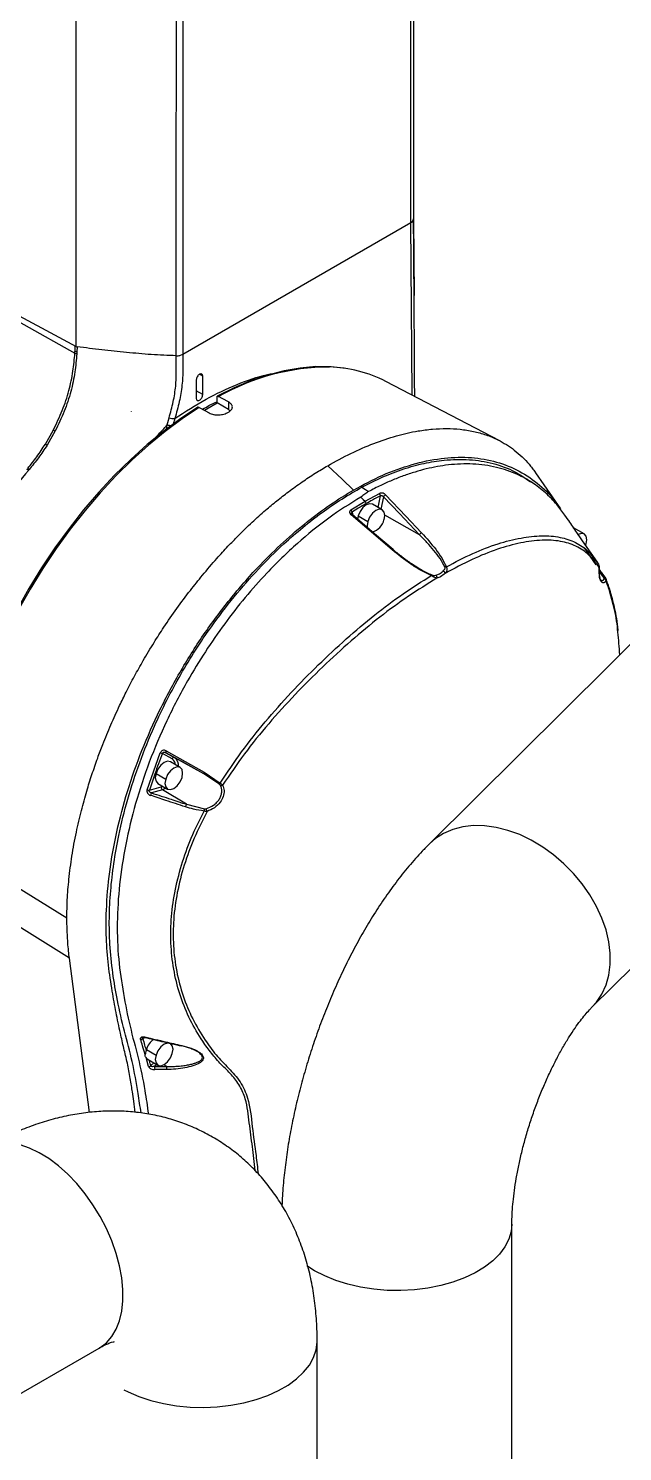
# Model space of a CAD drawing. Header units: millimetres. Extents: x 126 to 938, y 244 to 707.
# Drawn here: x 356.28 to 362.83, y 578.91 to 594.58 of the extents above; entities that cross this region are included whole.
import ezdxf

# ---------------------------------------------------------------- set-up
doc = ezdxf.new("R2010")
doc.units = ezdxf.units.MM

msp = doc.modelspace()

# ---------------------------------------------------------------- linework, layer by layer
at = {"color": 7, "linetype": 'Continuous', "lineweight": 25}
for p, q in [((404.177, 628.734), (360.704, 585.603)), ((362.493, 583.8), (405.966, 626.93)), ((360.528, 592.487), (360.528, 596.488)), ((360.498, 592.446), (360.498, 596.447)), ((356.807, 591.078), (356.807, 595.079)), ((357.983, 590.994), (360.498, 592.446)), ((360.498, 592.44), (360.498, 592.446)), ((360.527, 592.477), (360.532, 591.64)), ((360.528, 592.48), (360.528, 592.487)), ((355.515, 591.773), (356.807, 591.078)), ((356.819, 591.076), (356.815, 591.02)), ((356.817, 591.076), (356.819, 591.076)), ((357.951, 590.981), (357.983, 590.994)), ((358.131, 590.712), (358.131, 590.508)), ((358.202, 590.753), (358.167, 590.773)), ((358.202, 590.549), (358.202, 590.753)), ((361.476, 590.04), (360.222, 590.695)), ((358.202, 590.549), (358.131, 590.589)), ((358.361, 590.457), (358.361, 590.532)), ((357.417, 590.366), (357.416, 590.366)), ((357.417, 590.363), (357.417, 590.366)), ((357.417, 590.366), (357.418, 590.366)), ((358.221, 590.376), (358.361, 590.457)), ((358.485, 590.385), (358.361, 590.457)), ((358.485, 590.47), (358.485, 590.385)), ((357.804, 590.169), (357.811, 590.215)), ((357.811, 590.215), (357.831, 590.294)), ((356.468, 590.004), (356.556, 590.16)), ((356.576, 590.149), (356.487, 589.992)), ((362.148, 589.29), (361.873, 589.687)), ((359.993, 589.375), (360.15, 589.461)), ((360.135, 589.305), (360.162, 589.434)), ((360.195, 589.423), (360.167, 589.287)), ((359.835, 589.279), (359.993, 589.375)), ((359.848, 589.253), (359.857, 589.22)), ((360.18, 589.28), (360.074, 589.341)), ((359.915, 589.213), (359.908, 589.175)), ((359.915, 589.213), (360.021, 589.152)), ((360.592, 589.005), (360.208, 589.221)), ((362.23, 589.169), (362.194, 589.221)), ((362.229, 589.171), (362.236, 589.161)), ((362.407, 589.014), (362.291, 589.082)), ((362.552, 588.702), (362.39, 588.938)), ((362.424, 588.89), (362.428, 588.904)), ((362.503, 588.757), (362.566, 588.68)), ((362.627, 588.53), (362.574, 588.599)), ((362.649, 588.515), (362.644, 588.524)), ((362.74, 588.182), (362.687, 588.388)), ((357.589, 586.197), (357.735, 586.604)), ((357.865, 586.537), (357.76, 586.597)), ((357.794, 586.605), (357.895, 586.548)), ((357.8, 586.625), (358.219, 586.392)), ((357.952, 586.442), (357.846, 586.504)), ((358.214, 586.373), (357.895, 586.548)), ((357.688, 586.376), (357.794, 586.315)), ((357.709, 586.266), (357.815, 586.204)), ((358.387, 586.257), (358.214, 586.373)), ((358.219, 586.392), (358.396, 586.27)), ((357.614, 586.192), (357.746, 586.228)), ((357.759, 586.196), (357.638, 586.162)), ((357.746, 586.228), (357.763, 586.234)), ((357.799, 586.213), (357.759, 586.196)), ((358.023, 586.037), (357.759, 586.196)), ((358.023, 586.037), (358.221, 585.986)), ((355.442, 585.568), (356.705, 584.786)), ((356.733, 584.34), (355.469, 585.129)), ((356.956, 582.643), (356.733, 584.34)), ((357.575, 583.466), (357.542, 583.456)), ((357.582, 583.334), (357.688, 583.273)), ((357.846, 583.401), (357.841, 583.404)), ((357.972, 583.376), (357.971, 583.376)), ((357.606, 583.147), (357.578, 583.246)), ((357.602, 583.225), (357.709, 583.163)), ((357.627, 583.155), (357.664, 583.188)), ((357.696, 583.17), (357.672, 583.149)), ((357.805, 583.149), (357.774, 583.167)), ((361.611, 510.831), (361.611, 581.413)), ((295.939, 544.762), (357.061, 580.047)), ((359.464, 509.544), (359.464, 580.126))]:
    msp.add_line(p, q, dxfattribs=at)
at = {"color": 7, "linetype": 'Continuous', "lineweight": 25, "flags": 128}
for points in [[(357.983, 594.995), (357.983, 592.754), (357.983, 590.994)], [(360.51, 590.545), (360.504, 591.504), (360.498, 592.44)], [(355.515, 591.725), (356.231, 591.322), (356.794, 591.006)], [(359.801, 590.834), (359.779, 590.837), (359.617, 590.855), (359.45, 590.857), (359.277, 590.842), (359.1, 590.811), (358.919, 590.765), (358.735, 590.703), (358.548, 590.625), (358.361, 590.532)], [(358.485, 590.47), (358.425, 590.503), (358.377, 590.528)], [(358.149, 590.41), (357.961, 590.286), (357.775, 590.148), (357.59, 589.998), (357.409, 589.835), (357.231, 589.66), (357.058, 589.475), (356.89, 589.279), (356.729, 589.075), (356.574, 588.862), (356.426, 588.641), (356.287, 588.415), (356.156, 588.183), (356.035, 587.946), (355.923, 587.707), (355.822, 587.465), (355.732, 587.222), (355.653, 586.979), (355.586, 586.737), (355.53, 586.497), (355.486, 586.261), (355.455, 586.028), (355.436, 585.801), (355.43, 585.58)], [(358.165, 590.406), (357.977, 590.282), (357.79, 590.144), (357.606, 589.993), (357.424, 589.83), (357.246, 589.655), (357.073, 589.469), (356.905, 589.273), (356.742, 589.068), (356.587, 588.855), (356.44, 588.634), (356.3, 588.407), (356.169, 588.175), (356.048, 587.938), (355.936, 587.698), (355.835, 587.456), (355.744, 587.213), (355.665, 586.969), (355.598, 586.727), (355.542, 586.487), (355.498, 586.25), (355.467, 586.017), (355.448, 585.789), (355.442, 585.568)], [(358.165, 590.406), (358.225, 590.373), (358.273, 590.348)], [(358.505, 590.371), (358.503, 590.372), (358.485, 590.385)], [(359.581, 589.766), (359.739, 589.616), (359.864, 589.498)], [(361.886, 589.543), (361.851, 589.568), (361.817, 589.593)], [(359.945, 589.421), (359.972, 589.395), (359.993, 589.375)], [(359.957, 589.53), (359.998, 589.503), (360.008, 589.495), (360.019, 589.488), (360.03, 589.481)], [(360.592, 589.005), (360.37, 589.239), (360.195, 589.423)], [(360.218, 589.444), (360.441, 589.21), (360.615, 589.027)], [(360.074, 589.341), (360.042, 589.347), (360.005, 589.334), (359.968, 589.304), (359.936, 589.262), (359.915, 589.213)], [(360.201, 589.17), (360.208, 589.217), (360.201, 589.255), (360.18, 589.28), (360.148, 589.286), (360.111, 589.273), (360.074, 589.243), (360.042, 589.2), (360.021, 589.152)], [(360.291, 588.839), (360.036, 589.055), (359.837, 589.224)], [(360.302, 588.843), (360.096, 589.017), (359.848, 589.228)], [(360.021, 589.152), (360.014, 589.105), (360.016, 589.082)], [(362.428, 588.904), (362.436, 588.951), (362.428, 588.99), (362.407, 589.014), (362.376, 589.02), (362.342, 589.009)], [(362.538, 588.673), (362.472, 588.769), (362.409, 588.86)], [(362.644, 588.524), (362.644, 588.524), (362.646, 588.521)], [(358.214, 586.373), (357.979, 586.503), (357.794, 586.605)], [(357.846, 586.504), (357.815, 586.51), (357.778, 586.497), (357.74, 586.467), (357.709, 586.424), (357.688, 586.376)], [(357.974, 586.332), (357.981, 586.379), (357.974, 586.418), (357.952, 586.442), (357.921, 586.449), (357.884, 586.436), (357.847, 586.406), (357.815, 586.363), (357.794, 586.315)], [(357.688, 586.376), (357.68, 586.329), (357.688, 586.29), (357.709, 586.266), (357.709, 586.266)], [(357.794, 586.315), (357.786, 586.267), (357.794, 586.229), (357.815, 586.204), (357.846, 586.198), (357.884, 586.211), (357.921, 586.241), (357.952, 586.284), (357.974, 586.332)], [(362.493, 583.8), (362.543, 583.857), (362.603, 583.946), (362.648, 584.046), (362.678, 584.155), (362.694, 584.272), (362.694, 584.395), (362.678, 584.522), (362.648, 584.652), (362.603, 584.782), (362.543, 584.911), (362.471, 585.038), (362.386, 585.159), (362.29, 585.275), (362.184, 585.382), (362.07, 585.479), (361.95, 585.566), (361.824, 585.64), (361.696, 585.702), (361.566, 585.749), (361.436, 585.782), (361.309, 585.799), (361.186, 585.801), (361.068, 585.788), (360.958, 585.759), (360.857, 585.716), (360.767, 585.658), (360.703, 585.602)], [(357.565, 583.474), (357.565, 583.472), (357.565, 583.47), (357.565, 583.469), (357.565, 583.468), (357.565, 583.468), (357.565, 583.468)], [(357.688, 583.273), (357.68, 583.226), (357.688, 583.187), (357.709, 583.163), (357.74, 583.157), (357.778, 583.169), (357.815, 583.2), (357.846, 583.242), (357.867, 583.291)], [(357.867, 583.291), (357.875, 583.338), (357.867, 583.377), (357.846, 583.401), (357.815, 583.407), (357.778, 583.394), (357.74, 583.364), (357.709, 583.322), (357.688, 583.273)], [(357.972, 583.376), (357.972, 583.375), (357.972, 583.374), (357.971, 583.374), (357.971, 583.374), (357.971, 583.375), (357.971, 583.376), (357.971, 583.377), (357.971, 583.379)], [(357.061, 580.047), (357.071, 580.052), (357.14, 580.105), (357.2, 580.173), (357.248, 580.254), (357.285, 580.348), (357.31, 580.453), (357.323, 580.568), (357.323, 580.69), (357.31, 580.82), (357.285, 580.954), (357.248, 581.09), (357.2, 581.228), (357.14, 581.364), (357.071, 581.497), (356.992, 581.625), (356.906, 581.747), (356.813, 581.86), (356.714, 581.963), (356.611, 582.055), (356.506, 582.133), (356.4, 582.198), (356.294, 582.249), (356.19, 582.284)], [(361.611, 581.412), (361.603, 581.331), (361.577, 581.245), (361.534, 581.162), (361.474, 581.082), (361.399, 581.007), (361.308, 580.938), (361.204, 580.875), (361.088, 580.82), (360.961, 580.773), (360.826, 580.735), (360.683, 580.707), (360.536, 580.688), (360.387, 580.68), (360.236, 580.682), (360.087, 580.694), (359.942, 580.717), (359.802, 580.749), (359.67, 580.79), (359.547, 580.841), (359.435, 580.899), (359.351, 580.954)], [(357.332, 579.587), (357.38, 579.563), (357.5, 579.512), (357.631, 579.469), (357.77, 579.435), (357.914, 579.411), (358.063, 579.397), (358.213, 579.393), (358.363, 579.399), (358.511, 579.416), (358.654, 579.442), (358.791, 579.479), (358.919, 579.524), (359.038, 579.578), (359.144, 579.639), (359.237, 579.707), (359.315, 579.781), (359.378, 579.86), (359.424, 579.943), (359.453, 580.028), (359.464, 580.115), (359.464, 580.126)]]:
    msp.add_lwpolyline(points, dxfattribs=at)
at = {"color": 7, "linetype": 'Continuous', "lineweight": 25}
for centre, radius, start, end in [((360.478, 592.491), 0.0493, 293.7431, 354.9374), ((356.826, 591.063), 0.0656, 240.2504, 259.1385), ((356.828, 591.084), 0.0654, 239.5413, 258.6869), ((359.607, 588.367), 2.486, 90.2013, 119.6501), ((359.557, 589.386), 1.468, 63.0437, 88.3622), ((357.865, 590.5), 0.29, 259.3184, 268.2674), ((357.89, 590.499), 0.213, 254.0521, 271.6966), ((356.895, 590.761), 0.69, 240.5974, 242.5086), ((356.038, 589.264), 0.855, 58.3632, 59.8396), ((356.185, 589.593), 0.155, 51.7968, 58.7947), ((356.195, 589.601), 0.156, 52.6511, 59.6611), ((360.124, 589.434), 0.0375, 359.5282, 45.5736), ((360.242, 589.396), 0.0539, 115.6086, 150.105), ((359.808, 589.248), 0.0411, 6.378, 47.8959), ((359.966, 589.347), 0.0392, 2.9321, 46.7276), ((359.846, 589.215), 0.0136, 83.867, 135.6559), ((360.023, 589.211), 0.182, 286.1324, 346.9662), ((360.639, 588.978), 0.054, 115.7726, 150.0852), ((360.3, 588.83), 0.0134, 83.6458, 135.5504), ((360.3, 588.84), 0.00395, 344.4037, 63.4385), ((360.891, 588.613), 0.0394, 94.1523, 115.5359), ((360.757, 588.54), 0.0383, 143.6652, 155.2763), ((360.753, 588.533), 0.0321, 349.9164, 53.7107), ((360.827, 588.562), 0.0515, 20.9825, 59.6894), ((362.63, 588.512), 0.0186, 41.6984, 97.4998), ((362.621, 588.495), 0.0271, 1.9029, 73.7726), ((362.653, 588.399), 0.0356, 12.9981, 32.5114), ((362.651, 588.398), 0.0373, 344.2556, 12.6824), ((357.775, 586.689), 0.0941, 244.6008, 260.3094), ((357.822, 586.609), 0.0273, 142.9718, 186.6579), ((357.886, 586.527), 0.0231, 67.4726, 155.2267), ((357.815, 586.466), 0.0865, 3.8208, 54.3621), ((357.83, 586.463), 0.107, 353.8066, 52.9807), ((358.241, 586.376), 0.027, 143.4794, 185.4081), ((358.452, 586.222), 0.0738, 139.3206, 151.8737), ((357.615, 586.258), 0.066, 247.3786, 269.529), ((357.701, 586.118), 0.077, 145.2192, 167.7958), ((357.777, 586.222), 0.032, 168.6977, 234.6775), ((358.406, 586.274), 0.0314, 255.5595, 302.1525), ((358.088, 585.992), 0.0787, 145.637, 168.0246), ((358.295, 585.959), 0.0782, 159.8954, 178.2038), ((358.098, 585.92), 0.157, 14.0186, 25.7471), ((357.52, 583.482), 0.0338, 267.6813, 310.3998), ((357.794, 583.272), 0.221, 127.4404, 163.6771), ((357.772, 583.278), 0.198, 163.4208, 166.6533), ((357.605, 583.181), 0.0338, 270.3785, 310.0249), ((357.764, 583.133), 0.0931, 169.9568, 191.652), ((357.893, 583.133), 0.0899, 169.2349, 191.9421)]:
    msp.add_arc(centre, radius, start, end, dxfattribs=at)
for points, knots in [([(357.911, 590.977), (357.911, 590.979), (357.911, 590.993), (357.911, 591.041), (357.911, 591.215), (357.911, 591.868), (357.911, 593.153), (357.912, 594.311), (357.912, 594.978)], [0, 0, 0, 0, 0.001312, 0.010789, 0.036352, 0.131804, 0.500001, 1, 1, 1, 1]), ([(360.527, 592.481), (360.527, 592.479), (360.527, 592.472), (360.522, 592.46), (360.512, 592.449), (360.503, 592.443), (360.498, 592.44)], [0, 0, 0, 0, 0.138596, 0.3953586, 0.6825196, 1, 1, 1, 1]), ([(360.539, 590.529), (360.537, 590.847), (360.534, 591.494), (360.529, 592.142), (360.526, 592.471)], [0, 0, 0, 0, 0.491118, 1, 1, 1, 1]), ([(356.556, 590.16), (356.59, 590.231), (356.658, 590.371), (356.73, 590.589), (356.775, 590.8), (356.788, 590.94), (356.794, 591.006)], [0, 0, 0, 0, 0.268189, 0.527097, 0.773785, 1, 1, 1, 1]), ([(356.814, 590.999), (356.808, 590.932), (356.797, 590.792), (356.752, 590.579), (356.679, 590.361), (356.611, 590.22), (356.576, 590.149)], [0, 0, 0, 0, 0.225912, 0.472467, 0.731687, 1, 1, 1, 1]), ([(356.794, 591.006), (356.794, 591.01), (356.794, 591.017), (356.794, 591.024), (356.795, 591.027)], [0, 0, 0, 0, 0.5608438, 1, 1, 1, 1]), ([(356.795, 591.027), (356.795, 591.038), (356.796, 591.056), (356.797, 591.075), (356.798, 591.083)], [0, 0, 0, 0, 0.560529, 1, 1, 1, 1]), ([(356.807, 591.078), (356.809, 591.078), (356.812, 591.077), (356.815, 591.076), (356.817, 591.076)], [0, 0, 0, 0, 0.559846, 1, 1, 1, 1]), ([(356.815, 591.02), (356.815, 591.016), (356.814, 591.009), (356.814, 591.002), (356.814, 590.999)], [0, 0, 0, 0, 0.558927, 1, 1, 1, 1]), ([(357.911, 590.977), (357.819, 590.98), (357.636, 590.988), (357.362, 591.013), (357.09, 591.04), (356.909, 591.064), (356.819, 591.076)], [0, 0, 0, 0, 0.251429, 0.501853, 0.751606, 1, 1, 1, 1]), ([(357.831, 590.294), (357.848, 590.353), (357.88, 590.468), (357.908, 590.64), (357.911, 590.81), (357.911, 590.921), (357.911, 590.977)], [0, 0, 0, 0, 0.265148, 0.517139, 0.75739, 1, 1, 1, 1]), ([(357.983, 590.994), (357.984, 590.938), (357.985, 590.824), (357.977, 590.649), (357.947, 590.468), (357.913, 590.348), (357.896, 590.286)], [0, 0, 0, 0, 0.234502, 0.477227, 0.731938, 1, 1, 1, 1]), ([(357.911, 590.977), (357.918, 590.977), (357.932, 590.977), (357.945, 590.98), (357.951, 590.981)], [0, 0, 0, 0, 0.501813, 1, 1, 1, 1]), ([(357.896, 590.286), (358.009, 590.36), (358.228, 590.503), (358.572, 590.662), (358.839, 590.761), (358.994, 590.785), (359.033, 590.791)], [0, 0, 0, 0, 0.323664, 0.624891, 0.90495, 1, 1, 1, 1]), ([(358.202, 590.753), (358.202, 590.758), (358.201, 590.766), (358.192, 590.777), (358.179, 590.779), (358.165, 590.773), (358.152, 590.762), (358.141, 590.747), (358.133, 590.73), (358.132, 590.718), (358.131, 590.712)], [0, 0, 0, 0, 0.114333, 0.20759, 0.300839, 0.415122, 0.553868, 0.707572, 0.861249, 1, 1, 1, 1]), ([(358.131, 590.508), (358.132, 590.503), (358.132, 590.494), (358.141, 590.484), (358.154, 590.482), (358.168, 590.487), (358.181, 590.498), (358.192, 590.513), (358.2, 590.531), (358.201, 590.543), (358.202, 590.549)], [0, 0, 0, 0, 0.114333, 0.207589, 0.300837, 0.415143, 0.553869, 0.707574, 0.86125, 1, 1, 1, 1]), ([(358.361, 590.532), (358.364, 590.532), (358.37, 590.532), (358.375, 590.529), (358.377, 590.528)], [0, 0, 0, 0, 0.470763, 1, 1, 1, 1]), ([(357.416, 590.366), (357.417, 590.366), (357.417, 590.366), (357.418, 590.366), (357.418, 590.366)], [0, 0, 0, 0, 0.5612449, 1, 1, 1, 1]), ([(357.417, 590.363), (357.417, 590.364), (357.417, 590.365), (357.416, 590.366), (357.416, 590.366)], [0, 0, 0, 0, 0.561153, 1, 1, 1, 1]), ([(357.417, 590.363), (357.418, 590.364), (357.418, 590.365), (357.418, 590.366), (357.418, 590.366)], [0, 0, 0, 0, 0.559758, 1, 1, 1, 1]), ([(358.165, 590.406), (358.163, 590.407), (358.157, 590.409), (358.152, 590.41), (358.149, 590.41)], [0, 0, 0, 0, 0.529374, 1, 1, 1, 1]), ([(358.2, 590.387), (358.224, 590.402), (358.275, 590.434), (358.331, 590.458), (358.361, 590.471)], [0, 0, 0, 0, 0.454609, 1, 1, 1, 1]), ([(358.273, 590.348), (358.289, 590.341), (358.305, 590.334), (358.341, 590.327), (358.38, 590.325), (358.435, 590.332), (358.469, 590.347), (358.485, 590.354)], [0, 0, 0, 0, 0.23474, 0.249161, 0.497075, 0.761237, 1, 1, 1, 1]), ([(358.485, 590.354), (358.497, 590.362), (358.518, 590.377), (358.531, 590.407), (358.527, 590.428), (358.522, 590.437), (358.519, 590.442), (358.509, 590.455), (358.497, 590.463), (358.485, 590.47)], [0, 0, 0, 0, 0.281362, 0.502432, 0.608568, 0.685998, 0.71028, 0.723905, 1, 1, 1, 1]), ([(357.643, 590.035), (357.662, 590.055), (357.701, 590.096), (357.757, 590.156), (357.794, 590.196), (357.811, 590.215)], [0, 0, 0, 0, 0.338113, 0.687483, 1, 1, 1, 1]), ([(357.896, 590.286), (357.892, 590.274), (357.883, 590.249), (357.877, 590.223), (357.873, 590.211)], [0, 0, 0, 0, 0.497474, 1, 1, 1, 1]), ([(359.581, 589.766), (359.665, 589.813), (359.83, 589.904), (360.083, 590.013), (360.331, 590.097), (360.548, 590.147), (360.733, 590.171), (360.889, 590.178), (361.04, 590.17), (361.186, 590.147), (361.325, 590.109), (361.479, 590.044), (361.645, 589.941), (361.764, 589.827), (361.834, 589.74), (361.859, 589.708), (361.871, 589.69), (361.873, 589.687)], [0, 0, 0, 0, 0.114449, 0.223355, 0.32646, 0.423703, 0.486971, 0.548326, 0.607916, 0.665995, 0.722924, 0.779187, 0.863351, 0.952774, 0.97391, 0.995499, 1, 1, 1, 1]), ([(356.274, 589.736), (356.308, 589.778), (356.377, 589.864), (356.437, 589.957), (356.468, 590.004)], [0, 0, 0, 0, 0.496046, 1, 1, 1, 1]), ([(356.487, 589.992), (356.456, 589.946), (356.395, 589.853), (356.325, 589.768), (356.29, 589.725)], [0, 0, 0, 0, 0.504128, 1, 1, 1, 1]), ([(356.281, 589.715), (356.194, 589.609), (356.017, 589.396), (355.777, 589.054), (355.634, 588.814), (355.562, 588.693)], [0, 0, 0, 0, 0.329741, 0.66266, 1, 1, 1, 1]), ([(356.29, 589.725), (356.288, 589.723), (356.286, 589.72), (356.283, 589.716), (356.281, 589.715)], [0, 0, 0, 0, 0.559874, 1, 1, 1, 1]), ([(356.705, 584.786), (356.706, 584.851), (356.708, 584.993), (356.727, 585.22), (356.759, 585.469), (356.806, 585.722), (356.862, 585.961), (356.92, 586.173), (356.981, 586.365), (357.04, 586.536), (357.109, 586.719), (357.189, 586.912), (357.276, 587.103), (357.363, 587.281), (357.449, 587.447), (357.552, 587.63), (357.66, 587.81), (357.783, 588.002), (357.915, 588.194), (358.058, 588.384), (358.205, 588.568), (358.344, 588.73), (358.476, 588.874), (358.605, 589.007), (358.743, 589.141), (358.886, 589.269), (359.019, 589.38), (359.153, 589.484), (359.294, 589.586), (359.438, 589.682), (359.535, 589.739), (359.581, 589.766)], [0, 0, 0, 0, 0.032985, 0.070931, 0.114129, 0.159063, 0.200246, 0.237274, 0.269161, 0.30141, 0.328141, 0.367262, 0.406198, 0.433432, 0.466649, 0.499919, 0.538769, 0.572169, 0.614185, 0.655912, 0.691498, 0.732491, 0.762719, 0.78987, 0.825589, 0.858877, 0.885909, 0.912993, 0.943961, 0.973039, 1, 1, 1, 1]), ([(359.864, 589.498), (359.97, 589.555), (360.178, 589.667), (360.503, 589.784), (360.82, 589.853), (361.124, 589.866), (361.407, 589.826), (361.666, 589.73), (361.894, 589.58), (362.053, 589.43), (362.12, 589.323), (362.138, 589.293)], [0, 0, 0, 0, 0.142801, 0.279207, 0.408448, 0.525981, 0.63726, 0.744731, 0.850667, 0.959148, 1, 1, 1, 1]), ([(359.957, 589.53), (360.034, 589.569), (360.183, 589.645), (360.413, 589.732), (360.639, 589.795), (360.881, 589.834), (361.138, 589.841), (361.402, 589.798), (361.633, 589.717), (361.759, 589.629), (361.815, 589.59)], [0, 0, 0, 0, 0.131257, 0.255937, 0.375004, 0.488708, 0.630639, 0.765584, 0.896278, 1, 1, 1, 1]), ([(362.192, 589.22), (362.164, 589.26), (362.102, 589.349), (361.981, 589.471), (361.837, 589.583), (361.656, 589.683), (361.437, 589.757), (361.178, 589.792), (360.959, 589.783), (360.788, 589.757), (360.665, 589.731), (360.54, 589.697), (360.413, 589.655), (360.287, 589.605), (360.159, 589.548), (360.075, 589.504), (360.03, 589.481)], [0, 0, 0, 0, 0.060833, 0.134819, 0.213077, 0.288691, 0.390924, 0.49959, 0.612323, 0.662864, 0.714924, 0.768492, 0.825405, 0.881697, 0.936587, 1, 1, 1, 1]), ([(357.459, 582.643), (357.454, 582.684), (357.443, 582.759), (357.429, 582.856), (357.416, 582.941), (357.404, 583.018), (357.389, 583.101), (357.372, 583.185), (357.353, 583.268), (357.333, 583.35), (357.314, 583.431), (357.284, 583.563), (357.246, 583.745), (357.202, 583.995), (357.16, 584.267), (357.136, 584.565), (357.138, 584.909), (357.172, 585.3), (357.25, 585.738), (357.369, 586.185), (357.528, 586.635), (357.726, 587.08), (357.959, 587.514), (358.223, 587.929), (358.515, 588.318), (358.807, 588.65), (359.088, 588.926), (359.346, 589.146), (359.603, 589.339), (359.778, 589.446), (359.864, 589.498)], [0, 0, 0, 0, 0.015675, 0.02915, 0.037766, 0.048262, 0.05933, 0.070175, 0.081148, 0.09169, 0.102479, 0.113352, 0.143277, 0.173727, 0.210733, 0.248929, 0.28804, 0.342431, 0.399462, 0.458276, 0.519654, 0.582067, 0.644946, 0.708088, 0.770493, 0.831407, 0.877098, 0.921434, 0.961633, 1, 1, 1, 1]), ([(357.523, 582.637), (357.512, 582.709), (357.484, 582.898), (357.431, 583.199), (357.337, 583.537), (357.262, 583.862), (357.208, 584.182), (357.176, 584.484), (357.17, 584.786), (357.185, 585.084), (357.22, 585.388), (357.28, 585.726), (357.373, 586.098), (357.504, 586.499), (357.651, 586.863), (357.806, 587.186), (357.958, 587.466), (358.121, 587.736), (358.315, 588.022), (358.544, 588.323), (358.811, 588.628), (359.066, 588.881), (359.302, 589.086), (359.515, 589.252), (359.733, 589.4), (359.883, 589.487), (359.957, 589.531)], [0, 0, 0, 0, 0.027468, 0.072513, 0.116092, 0.160198, 0.198902, 0.239003, 0.27546, 0.313433, 0.351833, 0.391515, 0.443395, 0.49704, 0.551715, 0.592158, 0.632813, 0.672333, 0.71168, 0.764002, 0.815428, 0.865257, 0.900166, 0.934046, 0.967525, 1, 1, 1, 1]), ([(359.945, 589.421), (359.826, 589.346), (359.58, 589.193), (359.236, 588.909), (358.931, 588.614), (358.666, 588.315), (358.44, 588.026), (358.228, 587.719), (358.011, 587.364), (357.801, 586.959), (357.609, 586.507), (357.458, 586.051), (357.348, 585.6), (357.281, 585.16), (357.254, 584.737), (357.268, 584.335), (357.325, 583.956), (357.396, 583.594), (357.494, 583.242), (357.562, 582.919), (357.591, 582.71), (357.604, 582.623)], [0, 0, 0, 0, 0.054406, 0.111713, 0.172171, 0.21854, 0.265854, 0.314104, 0.362539, 0.426615, 0.490388, 0.552286, 0.612152, 0.669769, 0.724195, 0.775929, 0.82492, 0.872314, 0.918576, 0.96594, 1, 1, 1, 1]), ([(360.03, 589.481), (360.017, 589.471), (359.989, 589.45), (359.96, 589.431), (359.945, 589.421)], [0, 0, 0, 0, 0.462947, 1, 1, 1, 1]), ([(360.162, 589.434), (360.132, 589.419), (360.08, 589.391), (360.028, 589.362), (360.005, 589.349)], [0, 0, 0, 0, 0.556114, 1, 1, 1, 1]), ([(360.03, 589.481), (360.03, 589.481), (360.03, 589.481), (360.03, 589.481), (360.03, 589.481)], [0, 0, 0, 0, 0.501244, 1, 1, 1, 1]), ([(360.218, 589.444), (360.213, 589.449), (360.202, 589.459), (360.183, 589.465), (360.165, 589.466), (360.155, 589.463), (360.15, 589.461)], [0, 0, 0, 0, 0.285726, 0.581715, 0.802367, 1, 1, 1, 1]), ([(360.162, 589.434), (360.163, 589.435), (360.166, 589.436), (360.17, 589.437), (360.175, 589.437), (360.179, 589.436), (360.184, 589.434), (360.19, 589.43), (360.193, 589.426), (360.195, 589.423)], [0, 0, 0, 0, 0.1159561, 0.2291138, 0.3464738, 0.4692826, 0.5938306, 0.7286101, 1, 1, 1, 1]), ([(359.835, 589.279), (359.831, 589.275), (359.822, 589.267), (359.82, 589.25), (359.826, 589.235), (359.833, 589.228), (359.837, 589.224)], [0, 0, 0, 0, 0.272035, 0.533097, 0.755725, 1, 1, 1, 1]), ([(359.842, 589.237), (359.841, 589.238), (359.841, 589.241), (359.841, 589.245), (359.843, 589.248), (359.845, 589.251), (359.847, 589.252), (359.848, 589.253)], [0, 0, 0, 0, 0.21027, 0.417821, 0.609801, 0.797178, 1, 1, 1, 1]), ([(360.005, 589.349), (359.976, 589.332), (359.923, 589.301), (359.871, 589.268), (359.848, 589.253)], [0, 0, 0, 0, 0.556441, 1, 1, 1, 1]), ([(359.848, 589.228), (359.846, 589.23), (359.844, 589.232), (359.842, 589.236), (359.842, 589.237)], [0, 0, 0, 0, 0.591874, 1, 1, 1, 1]), ([(362.229, 589.171), (362.226, 589.176), (362.222, 589.182), (362.225, 589.176), (362.229, 589.17), (362.233, 589.165), (362.236, 589.161)], [0, 0, 0, 0, 0.300396, 0.333396, 0.589014, 1, 1, 1, 1]), ([(362.39, 588.938), (362.368, 588.969), (362.317, 589.043), (362.266, 589.117), (362.236, 589.161)], [0, 0, 0, 0, 0.413182, 1, 1, 1, 1]), ([(360.874, 588.648), (360.856, 588.68), (360.82, 588.745), (360.75, 588.834), (360.674, 588.921), (360.62, 588.977), (360.592, 589.005)], [0, 0, 0, 0, 0.239309, 0.486938, 0.740693, 1, 1, 1, 1]), ([(360.615, 589.027), (360.669, 588.967), (360.747, 588.88), (360.839, 588.753), (360.871, 588.685), (360.888, 588.652)], [0, 0, 0, 0, 0.513537, 0.760943, 1, 1, 1, 1]), ([(362.574, 588.643), (362.538, 588.692), (362.469, 588.788), (362.318, 588.888), (362.139, 588.942), (361.932, 588.951), (361.698, 588.918), (361.439, 588.848), (361.16, 588.733), (360.973, 588.633), (360.875, 588.58)], [0, 0, 0, 0, 0.0962075, 0.1883767, 0.2842271, 0.3926526, 0.5178476, 0.6605775, 0.8214926, 1, 1, 1, 1]), ([(360.888, 588.652), (360.985, 588.703), (361.169, 588.8), (361.445, 588.908), (361.7, 588.973), (361.931, 589), (362.136, 588.986), (362.312, 588.928), (362.436, 588.847), (362.487, 588.779), (362.503, 588.757)], [0, 0, 0, 0, 0.187404, 0.35631, 0.506334, 0.637974, 0.752584, 0.854766, 0.953727, 1, 1, 1, 1]), ([(360.722, 588.556), (360.682, 588.575), (360.603, 588.612), (360.457, 588.706), (360.357, 588.786), (360.291, 588.839)], [0, 0, 0, 0, 0.255743, 0.506449, 1, 1, 1, 1]), ([(360.304, 588.838), (360.336, 588.813), (360.401, 588.761), (360.494, 588.694), (360.556, 588.655), (360.583, 588.639)], [0, 0, 0, 0, 0.360778, 0.726031, 1, 1, 1, 1]), ([(360.583, 588.639), (360.592, 588.633), (360.637, 588.604), (360.687, 588.581), (360.726, 588.563)], [0, 0, 0, 0, 0.201563, 1, 1, 1, 1]), ([(360.853, 588.606), (360.859, 588.612), (360.868, 588.621), (360.874, 588.635), (360.875, 588.643), (360.874, 588.646), (360.874, 588.648)], [0, 0, 0, 0, 0.520775, 0.767714, 0.890713, 1, 1, 1, 1]), ([(360.888, 588.652), (360.89, 588.648), (360.893, 588.642), (360.895, 588.628), (360.892, 588.605), (360.881, 588.59), (360.875, 588.58)], [0, 0, 0, 0, 0.151396, 0.291912, 0.547314, 1, 1, 1, 1]), ([(362.574, 588.643), (362.574, 588.646), (362.575, 588.652), (362.574, 588.662), (362.571, 588.671), (362.568, 588.677), (362.566, 588.68)], [0, 0, 0, 0, 0.242349, 0.492566, 0.746648, 1, 1, 1, 1]), ([(362.648, 588.496), (362.637, 588.485), (362.613, 588.463), (362.578, 588.512), (362.573, 588.569), (362.573, 588.616), (362.574, 588.643)], [0, 0, 0, 0, 0.1797015, 0.3642941, 0.6352795, 1, 1, 1, 1]), ([(362.575, 588.578), (362.575, 588.586), (362.573, 588.608), (362.574, 588.63), (362.575, 588.644)], [0, 0, 0, 0, 0.350957, 1, 1, 1, 1]), ([(362.574, 588.622), (362.583, 588.609), (362.607, 588.575), (362.631, 588.542), (362.646, 588.521)], [0, 0, 0, 0, 0.390927, 1, 1, 1, 1]), ([(358.396, 586.27), (358.473, 586.386), (358.628, 586.618), (358.891, 586.949), (359.174, 587.268), (359.473, 587.572), (359.78, 587.857), (360.09, 588.121), (360.403, 588.355), (360.617, 588.49), (360.722, 588.556)], [0, 0, 0, 0, 0.126325, 0.254909, 0.385786, 0.515591, 0.64382, 0.768778, 0.887482, 1, 1, 1, 1]), ([(360.784, 588.528), (360.679, 588.463), (360.463, 588.329), (360.148, 588.098), (359.834, 587.835), (359.522, 587.551), (359.217, 587.247), (358.928, 586.929), (358.659, 586.597), (358.501, 586.363), (358.422, 586.248)], [0, 0, 0, 0, 0.111902, 0.230035, 0.354584, 0.482984, 0.613048, 0.744278, 0.87324, 1, 1, 1, 1]), ([(360.784, 588.528), (360.776, 588.53), (360.761, 588.533), (360.745, 588.542), (360.733, 588.549), (360.726, 588.554), (360.722, 588.556)], [0, 0, 0, 0, 0.37354, 0.641247, 0.808423, 1, 1, 1, 1]), ([(360.726, 588.563), (360.728, 588.562), (360.732, 588.56), (360.74, 588.558), (360.753, 588.556), (360.765, 588.558), (360.772, 588.559)], [0, 0, 0, 0, 0.137262, 0.28714, 0.544012, 1, 1, 1, 1]), ([(360.772, 588.559), (360.786, 588.564), (360.816, 588.574), (360.84, 588.595), (360.853, 588.606)], [0, 0, 0, 0, 0.46989, 1, 1, 1, 1]), ([(360.875, 588.58), (360.859, 588.567), (360.832, 588.544), (360.798, 588.532), (360.784, 588.528)], [0, 0, 0, 0, 0.58793, 1, 1, 1, 1]), ([(362.593, 588.506), (362.591, 588.508), (362.586, 588.514), (362.58, 588.536), (362.576, 588.558), (362.575, 588.575), (362.575, 588.578)], [0, 0, 0, 0, 0.096836, 0.338421, 0.868903, 1, 1, 1, 1]), ([(362.593, 588.506), (362.599, 588.503), (362.614, 588.498), (362.623, 588.512), (362.629, 588.521)], [0, 0, 0, 0, 0.381319, 1, 1, 1, 1]), ([(362.629, 588.521), (362.629, 588.522), (362.631, 588.526), (362.629, 588.529), (362.627, 588.53)], [0, 0, 0, 0, 0.455668, 1, 1, 1, 1]), ([(362.646, 588.521), (362.647, 588.519), (362.649, 588.515), (362.651, 588.506), (362.649, 588.5), (362.648, 588.496)], [0, 0, 0, 0, 0.276121, 0.52813, 1, 1, 1, 1]), ([(362.688, 588.407), (362.682, 588.424), (362.67, 588.461), (362.656, 588.498), (362.648, 588.517)], [0, 0, 0, 0, 0.462712, 1, 1, 1, 1]), ([(362.687, 588.388), (362.68, 588.409), (362.668, 588.445), (362.654, 588.48), (362.648, 588.496)], [0, 0, 0, 0, 0.570872, 1, 1, 1, 1]), ([(362.688, 588.398), (362.706, 588.334), (362.745, 588.189), (362.77, 588.038), (362.777, 587.952), (362.777, 587.95)], [0, 0, 0, 0, 0.437455, 0.986011, 1, 1, 1, 1]), ([(362.8, 587.683), (362.794, 587.766), (362.781, 587.932), (362.761, 588.099), (362.74, 588.181), (362.74, 588.182)], [0, 0, 0, 0, 0.49809, 0.990634, 1, 1, 1, 1]), ([(357.76, 586.597), (357.73, 586.521), (357.678, 586.388), (357.634, 586.251), (357.614, 586.192)], [0, 0, 0, 0, 0.562931, 1, 1, 1, 1]), ([(357.8, 586.625), (357.793, 586.628), (357.78, 586.633), (357.759, 586.63), (357.743, 586.62), (357.738, 586.609), (357.735, 586.604)], [0, 0, 0, 0, 0.282051, 0.55925, 0.777921, 1, 1, 1, 1]), ([(357.76, 586.597), (357.76, 586.598), (357.761, 586.601), (357.764, 586.605), (357.768, 586.608), (357.773, 586.61), (357.778, 586.61), (357.786, 586.609), (357.791, 586.607), (357.794, 586.605)], [0, 0, 0, 0, 0.119158, 0.231435, 0.344941, 0.463985, 0.585189, 0.720253, 1, 1, 1, 1]), ([(358.396, 586.27), (358.398, 586.268), (358.403, 586.265), (358.412, 586.257), (358.418, 586.251), (358.422, 586.248)], [0, 0, 0, 0, 0.276897, 0.540379, 1, 1, 1, 1]), ([(357.589, 586.197), (357.589, 586.194), (357.587, 586.187), (357.587, 586.177), (357.59, 586.168), (357.596, 586.156), (357.607, 586.143), (357.619, 586.137), (357.626, 586.135)], [0, 0, 0, 0, 0.122747, 0.247041, 0.373224, 0.499429, 0.751176, 1, 1, 1, 1]), ([(357.638, 586.162), (357.634, 586.163), (357.626, 586.165), (357.618, 586.171), (357.614, 586.177), (357.613, 586.182), (357.613, 586.187), (357.614, 586.19), (357.614, 586.192)], [0, 0, 0, 0, 0.2793559, 0.5356208, 0.6568231, 0.7697749, 0.8826397, 1, 1, 1, 1]), ([(358.011, 586.008), (357.939, 586.032), (357.811, 586.074), (357.682, 586.116), (357.626, 586.135)], [0, 0, 0, 0, 0.560104, 1, 1, 1, 1]), ([(357.638, 586.162), (357.709, 586.139), (357.838, 586.097), (357.966, 586.055), (358.023, 586.037)], [0, 0, 0, 0, 0.559899, 1, 1, 1, 1]), ([(358.239, 585.988), (358.268, 585.999), (358.311, 586.017), (358.358, 586.056), (358.386, 586.091), (358.405, 586.129), (358.414, 586.168), (358.413, 586.208), (358.403, 586.232), (358.398, 586.244)], [0, 0, 0, 0, 0.2679718, 0.405453, 0.5309741, 0.6571291, 0.7749003, 0.8872526, 1, 1, 1, 1]), ([(358.422, 586.248), (358.429, 586.228), (358.444, 586.187), (358.431, 586.118), (358.394, 586.052), (358.333, 585.993), (358.278, 585.97), (358.25, 585.958)], [0, 0, 0, 0, 0.164954, 0.34078, 0.52989, 0.763474, 1, 1, 1, 1]), ([(358.398, 586.244), (358.397, 586.245), (358.396, 586.248), (358.393, 586.251), (358.39, 586.254), (358.388, 586.256), (358.387, 586.257)], [0, 0, 0, 0, 0.230224, 0.477887, 0.740623, 1, 1, 1, 1]), ([(358.782, 582), (358.782, 582), (358.772, 582.089), (358.751, 582.266), (358.714, 582.528), (358.692, 582.758), (358.615, 582.935), (358.522, 583.062), (358.403, 583.169), (358.298, 583.293), (358.18, 583.454), (358.06, 583.659), (357.954, 583.914), (357.883, 584.187), (357.848, 584.472), (357.849, 584.766), (357.889, 585.067), (357.965, 585.369), (358.072, 585.67), (358.168, 585.864), (358.217, 585.962)], [0, 0, 0, 0, 0.000652, 0.062692, 0.125228, 0.187527, 0.223736, 0.259846, 0.297578, 0.335729, 0.373982, 0.438023, 0.502455, 0.568227, 0.635638, 0.704169, 0.774871, 0.84826, 0.923094, 1, 1, 1, 1]), ([(358.25, 585.958), (358.201, 585.861), (358.104, 585.669), (357.995, 585.37), (357.917, 585.07), (357.877, 584.772), (357.874, 584.48), (357.909, 584.196), (357.98, 583.925), (358.086, 583.671), (358.212, 583.456), (358.346, 583.274), (358.486, 583.131), (358.622, 582.985), (358.722, 582.764), (358.746, 582.484), (358.786, 582.206), (358.806, 582.034), (358.813, 581.967)], [0, 0, 0, 0, 0.075914, 0.149781, 0.222231, 0.29203, 0.35967, 0.426217, 0.491179, 0.554783, 0.617979, 0.665124, 0.712162, 0.758123, 0.80366, 0.878507, 0.952933, 1, 1, 1, 1]), ([(358.217, 585.962), (358.178, 585.968), (358.108, 585.979), (358.041, 585.999), (358.011, 586.008)], [0, 0, 0, 0, 0.5581241, 1, 1, 1, 1]), ([(358.25, 585.958), (358.245, 585.957), (358.233, 585.957), (358.222, 585.96), (358.217, 585.962)], [0, 0, 0, 0, 0.481445, 1, 1, 1, 1]), ([(358.221, 585.986), (358.224, 585.986), (358.23, 585.985), (358.236, 585.987), (358.239, 585.988)], [0, 0, 0, 0, 0.494732, 1, 1, 1, 1]), ([(360.704, 585.603), (360.676, 585.575), (360.597, 585.495), (360.472, 585.354), (360.331, 585.177), (360.199, 584.992), (360.073, 584.8), (359.955, 584.601), (359.844, 584.396), (359.74, 584.187), (359.643, 583.974), (359.553, 583.756), (359.47, 583.536), (359.394, 583.313), (359.325, 583.088), (359.264, 582.861), (359.21, 582.634), (359.164, 582.406), (359.127, 582.178), (359.099, 581.951), (359.081, 581.763), (359.078, 581.651), (359.076, 581.615)], [0, 0, 0, 0, 0.026691, 0.07727, 0.128581, 0.180487, 0.232787, 0.285406, 0.338308, 0.391467, 0.444842, 0.498381, 0.552017, 0.605672, 0.659267, 0.712692, 0.765871, 0.818746, 0.871276, 0.92345, 0.975287, 1, 1, 1, 1]), ([(356.733, 584.34), (356.73, 584.366), (356.723, 584.424), (356.715, 584.512), (356.71, 584.603), (356.706, 584.694), (356.706, 584.755), (356.705, 584.786)], [0, 0, 0, 0, 0.1794898, 0.3878227, 0.592402, 0.7947097, 1, 1, 1, 1]), ([(361.611, 581.413), (361.611, 581.431), (361.611, 581.484), (361.616, 581.576), (361.626, 581.692), (361.642, 581.818), (361.664, 581.952), (361.692, 582.094), (361.727, 582.241), (361.768, 582.391), (361.814, 582.542), (361.866, 582.692), (361.922, 582.84), (361.983, 582.983), (362.046, 583.119), (362.11, 583.247), (362.176, 583.366), (362.24, 583.473), (362.303, 583.567), (362.361, 583.648), (362.415, 583.715), (362.458, 583.765), (362.483, 583.791), (362.493, 583.8)], [0, 0, 0, 0, 0.0210323, 0.0614672, 0.1063817, 0.1555618, 0.2084502, 0.2644377, 0.322869, 0.3830605, 0.4443113, 0.5059104, 0.5671204, 0.6271779, 0.6853674, 0.7409888, 0.7933531, 0.8418006, 0.885703, 0.9244936, 0.9576679, 0.9848222, 1, 1, 1, 1]), ([(357.518, 583.448), (357.518, 583.452), (357.516, 583.459), (357.522, 583.469), (357.533, 583.475), (357.548, 583.477), (357.559, 583.475), (357.565, 583.474)], [0, 0, 0, 0, 0.157757, 0.309946, 0.48302, 0.728407, 1, 1, 1, 1]), ([(357.567, 583.281), (357.557, 583.312), (357.541, 583.368), (357.525, 583.424), (357.518, 583.448)], [0, 0, 0, 0, 0.558215, 1, 1, 1, 1]), ([(357.542, 583.456), (357.541, 583.458), (357.539, 583.459), (357.539, 583.463), (357.54, 583.465), (357.541, 583.467), (357.544, 583.468), (357.546, 583.468), (357.547, 583.469)], [0, 0, 0, 0, 0.2180668, 0.3824515, 0.550716, 0.6473385, 0.7579205, 1, 1, 1, 1]), ([(357.542, 583.456), (357.548, 583.432), (357.56, 583.387), (357.573, 583.343), (357.579, 583.323)], [0, 0, 0, 0, 0.561462, 1, 1, 1, 1]), ([(357.547, 583.469), (357.548, 583.469), (357.55, 583.469), (357.557, 583.469), (357.562, 583.469), (357.565, 583.468)], [0, 0, 0, 0, 0.182661, 0.414564, 1, 1, 1, 1]), ([(357.565, 583.474), (357.641, 583.456), (357.776, 583.425), (357.911, 583.393), (357.971, 583.379)], [0, 0, 0, 0, 0.559965, 1, 1, 1, 1]), ([(357.565, 583.468), (357.626, 583.454), (357.762, 583.422), (357.897, 583.391), (357.971, 583.374)], [0, 0, 0, 0, 0.4524469, 1, 1, 1, 1]), ([(357.579, 583.323), (357.577, 583.316), (357.573, 583.301), (357.569, 583.287), (357.567, 583.281)], [0, 0, 0, 0, 0.547743, 1, 1, 1, 1]), ([(358.14, 583.319), (358.15, 583.313), (358.167, 583.304), (358.187, 583.287), (358.201, 583.271), (358.209, 583.254), (358.211, 583.232), (358.197, 583.207), (358.157, 583.178), (358.092, 583.153), (357.971, 583.122), (357.873, 583.117), (357.805, 583.114)], [0, 0, 0, 0, 0.062443, 0.104952, 0.143046, 0.17579, 0.204434, 0.259824, 0.322576, 0.468873, 0.634819, 1, 1, 1, 1]), ([(357.805, 583.149), (357.806, 583.149), (357.815, 583.149), (357.841, 583.148), (357.881, 583.149), (357.925, 583.151), (357.963, 583.154), (358.003, 583.159), (358.046, 583.167), (358.091, 583.177), (358.125, 583.188), (358.156, 583.2), (358.179, 583.214), (358.193, 583.229), (358.199, 583.242), (358.199, 583.256), (358.192, 583.272), (358.179, 583.287), (358.159, 583.303), (358.143, 583.312), (358.133, 583.317)], [0, 0, 0, 0, 0.005854, 0.053837, 0.146424, 0.238987, 0.307258, 0.363868, 0.470241, 0.557154, 0.625879, 0.678038, 0.74792, 0.774323, 0.796854, 0.824303, 0.854972, 0.892324, 0.938173, 1, 1, 1, 1]), ([(357.971, 583.379), (358.006, 583.37), (358.058, 583.356), (358.115, 583.334), (358.135, 583.322), (358.14, 583.319)], [0, 0, 0, 0, 0.604066, 0.905118, 1, 1, 1, 1]), ([(358.133, 583.317), (358.13, 583.319), (358.119, 583.326), (358.097, 583.335), (358.048, 583.355), (358.006, 583.367), (357.972, 583.376)], [0, 0, 0, 0, 0.070353, 0.226947, 0.401485, 1, 1, 1, 1]), ([(357.578, 583.246), (357.573, 583.251), (357.566, 583.262), (357.567, 583.275), (357.567, 583.281)], [0, 0, 0, 0, 0.534475, 1, 1, 1, 1]), ([(357.578, 583.246), (357.581, 583.242), (357.586, 583.237), (357.594, 583.23), (357.599, 583.227), (357.602, 583.225)], [0, 0, 0, 0, 0.44276, 0.681166, 1, 1, 1, 1]), ([(357.606, 583.147), (357.607, 583.145), (357.609, 583.14), (357.615, 583.133), (357.622, 583.127), (357.635, 583.121), (357.652, 583.115), (357.666, 583.114), (357.673, 583.114)], [0, 0, 0, 0, 0.100815, 0.212455, 0.334723, 0.464394, 0.732493, 1, 1, 1, 1]), ([(357.609, 583.221), (357.613, 583.209), (357.619, 583.187), (357.625, 583.165), (357.627, 583.155)], [0, 0, 0, 0, 0.558273, 1, 1, 1, 1]), ([(357.672, 583.149), (357.668, 583.148), (357.658, 583.146), (357.646, 583.146), (357.638, 583.147), (357.633, 583.149), (357.629, 583.152), (357.628, 583.154), (357.627, 583.155)], [0, 0, 0, 0, 0.306806, 0.590903, 0.721905, 0.827092, 0.921007, 1, 1, 1, 1]), ([(357.672, 583.149), (357.697, 583.149), (357.741, 583.149), (357.785, 583.149), (357.805, 583.149)], [0, 0, 0, 0, 0.560183, 1, 1, 1, 1]), ([(357.805, 583.114), (357.78, 583.114), (357.736, 583.114), (357.692, 583.114), (357.673, 583.114)], [0, 0, 0, 0, 0.559843, 1, 1, 1, 1]), ([(359.464, 580.126), (359.464, 580.17), (359.462, 580.289), (359.448, 580.483), (359.418, 580.705), (359.371, 580.92), (359.31, 581.126), (359.234, 581.321), (359.144, 581.506), (359.042, 581.678), (358.928, 581.837), (358.803, 581.983), (358.668, 582.115), (358.524, 582.233), (358.372, 582.337), (358.212, 582.427), (358.046, 582.502), (357.875, 582.563), (357.699, 582.609), (357.519, 582.64), (357.335, 582.657), (357.149, 582.659), (356.96, 582.646), (356.768, 582.618), (356.575, 582.576), (356.381, 582.518), (356.186, 582.444), (355.988, 582.355), (355.858, 582.283), (355.792, 582.246)], [0, 0, 0, 0, 0.024836, 0.067771, 0.110162, 0.151714, 0.192328, 0.23196, 0.270623, 0.30838, 0.345323, 0.381564, 0.417213, 0.452385, 0.487185, 0.521721, 0.556093, 0.590379, 0.624692, 0.659156, 0.693901, 0.729068, 0.764805, 0.801261, 0.838579, 0.876879, 0.916246, 0.956708, 1, 1, 1, 1]), ([(357.061, 580.047), (357.072, 580.053), (357.1, 580.069), (357.14, 580.089), (357.187, 580.106), (357.201, 580.113), (357.232, 580.118), (357.227, 580.118), (357.227, 580.118)], [0, 0, 0, 0, 0.205714, 0.525016, 0.764866, 0.922315, 0.99633, 1, 1, 1, 1])]:
    msp.add_open_spline(points, degree=3, knots=knots, dxfattribs=at)

doc.saveas('drawing.dxf')
